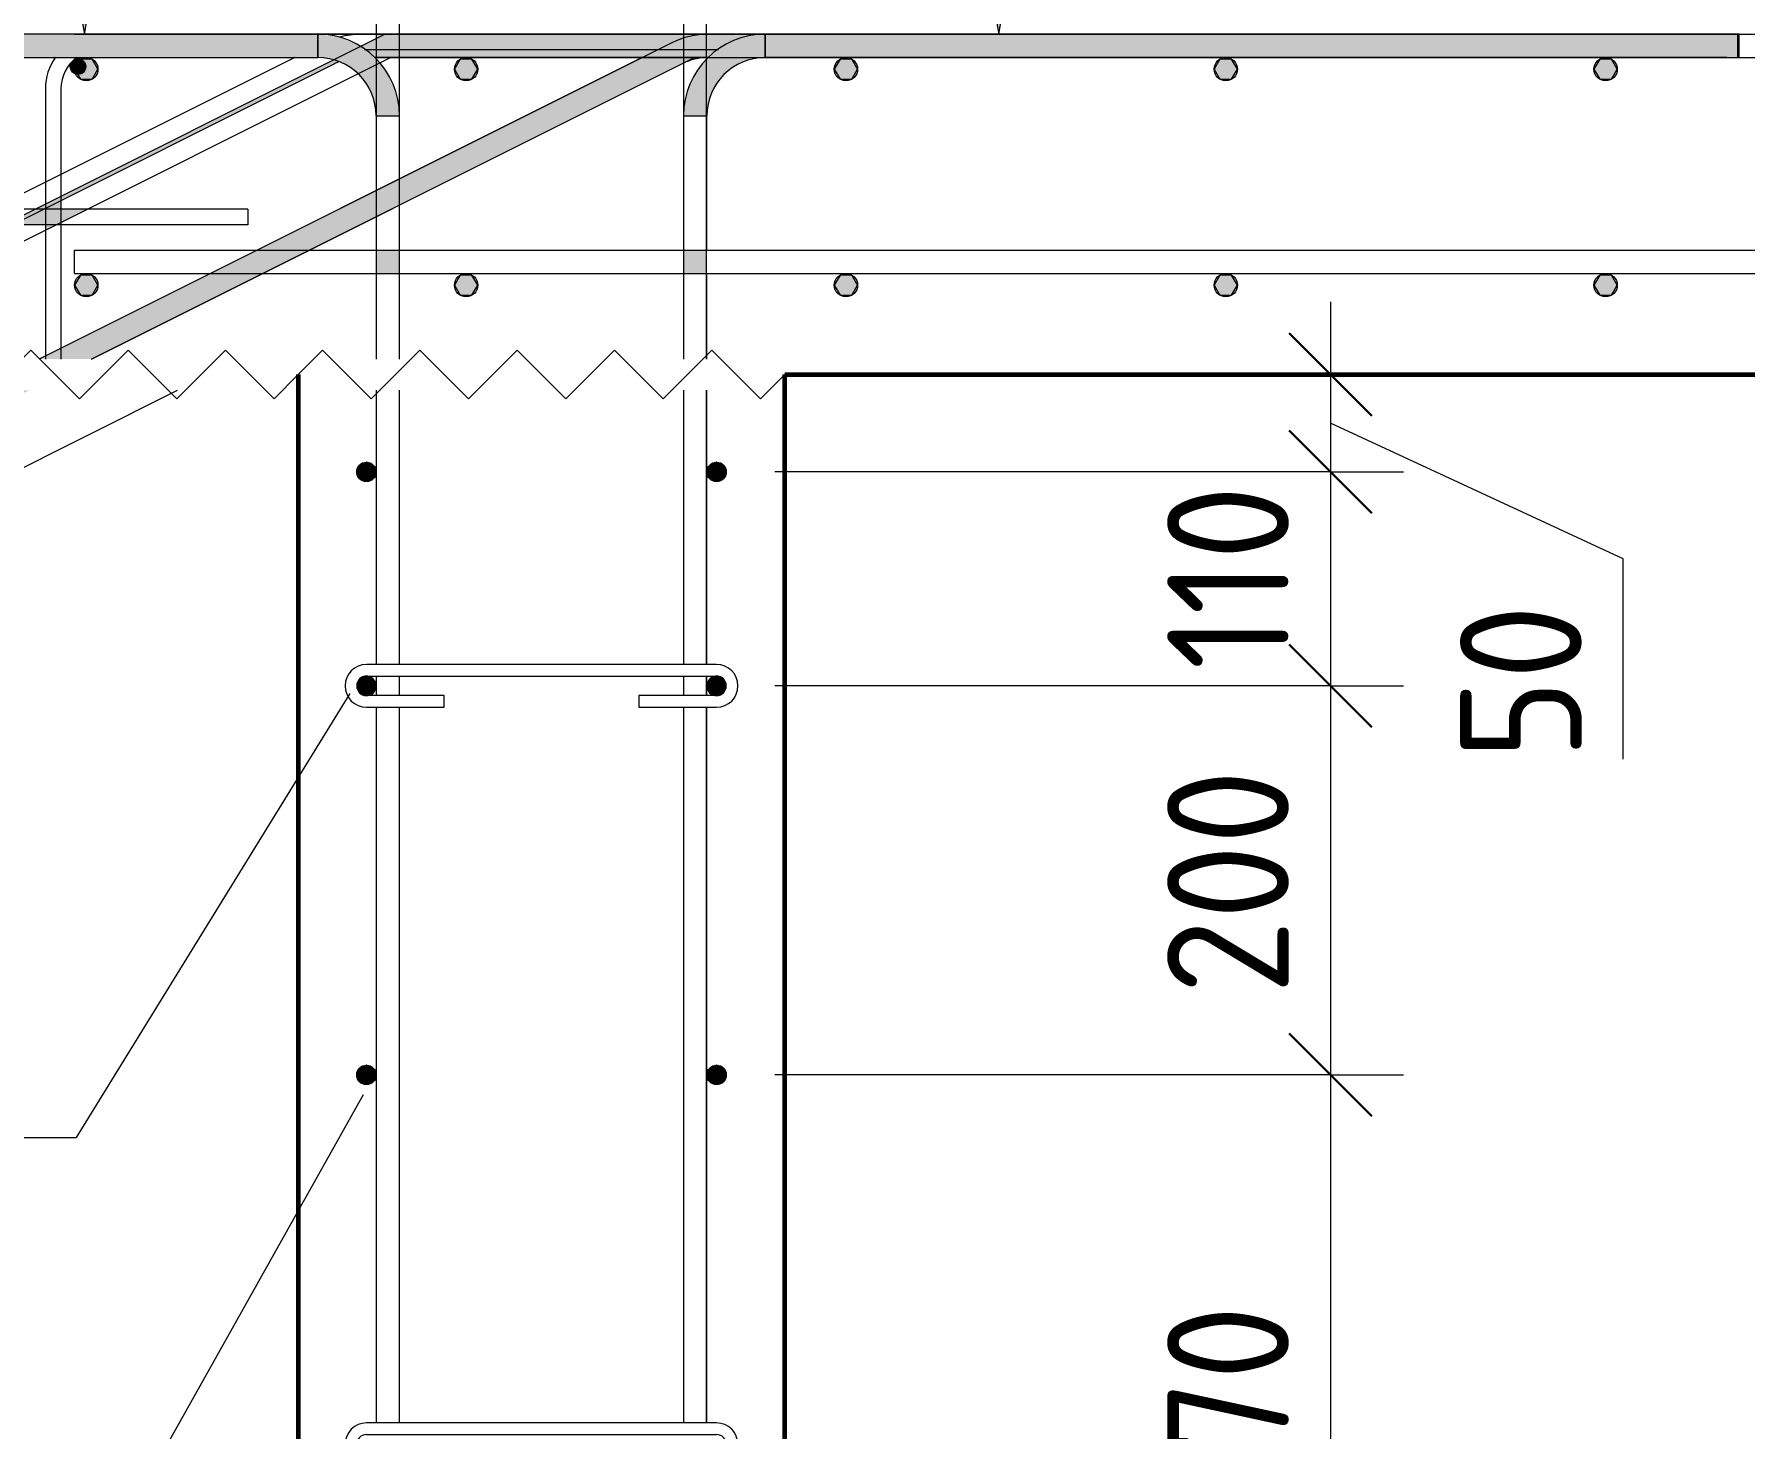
# Model space of a CAD drawing. Header units: millimetres. Extents: x 56549 to 83419, y -3049 to 32998.
# Drawn here: x 72177 to 73057, y -1262 to -545 of the extents above; entities that cross this region are included whole.
import ezdxf

# ---------------------------------------------------------------- set-up
doc = ezdxf.new("R2010")
doc.units = ezdxf.units.MM
for name, color, linetype, lineweight in [('AA_Dim', 7, 'Continuous', 9), ('AA_Dim-25', 7, 'Continuous', 9), ('AA_Linii', 7, 'Continuous', 9), ('AA_Oformlenie', 7, 'Continuous', 9), ('AA_Vinoska', 7, 'Continuous', 9), ('AF_Perekritie_Опалубка', 253, 'Continuous', 20), ('AF_Stena_Опалубка', 253, 'Continuous', 20), ('KR_Armatura', 7, 'Continuous', 20), ('KR_Armatura_Tonkie', 7, 'Continuous', 20)]:
    doc.layers.add(name, color=color, linetype=linetype, lineweight=lineweight)
doc.styles.add('ISOCPEUR_5', font='isocpeur.TTF', dxfattribs={"width": 0.9, "height": 62.5})
doc.dimstyles.new('05_Округл_5мм__прозр_', dxfattribs={"dimscale": 304.8, "dimtxt": 62.672186, "dimasz": 0.139436, "dimexe": 0.123031, "dimexo": 0.082021, "dimgap": 0.008202, "dimtad": 1, "dimdec": 0, "dimrnd": 5, "dimdsep": 46, "dimtxsty": 'ISOCPEUR_5', "dimblk1": 'OBLIQUE', "dimblk2": 'OBLIQUE', "dimsah": 1, "dimcen": 0.09, "dimdle": 0.123031, "dimazin": 0, "dimtfac": 1, "dimtdec": 4, "dimtix": 1, "dimtmove": 1, "dimatfit": 3, "dimfxl": 1, "dimtvp": 1, "dimtolj": 1, "dimtzin": 0, "dimlwd": 18, "dimlwe": 18, "dimarcsym": 2})
doc.dimstyles.new('05_Округл_5мм__прозр__1', dxfattribs={"dimscale": 304.8, "dimtxt": 62.672186, "dimasz": 0.139436, "dimexe": 0.123031, "dimexo": 0.082021, "dimgap": 0.008202, "dimtad": 1, "dimdec": 0, "dimrnd": 5, "dimdsep": 46, "dimtxsty": 'ISOCPEUR_5', "dimblk1": 'OBLIQUE', "dimblk2": 'OBLIQUE', "dimsah": 1, "dimcen": 0.09, "dimdle": 0.123031, "dimazin": 0, "dimtfac": 1, "dimtdec": 4, "dimtix": 1, "dimtmove": 0, "dimatfit": 3, "dimfxl": 1, "dimtvp": 1, "dimtolj": 1, "dimtzin": 0, "dimlwd": 18, "dimlwe": 18, "dimarcsym": 2})

# ---------------------------------------------------------------- blocks, each defined once
blk = doc.blocks.new('351_Ряд стержней П переменный шаг _НесАрм_РабПлоск_ - Тип 1-3766116-Сечение 4')
at = {"layer": 'KR_Armatura_Tonkie'}
for p, q in [((-29890, -557.06), (-29890, -557.69)), ((-29890, -557.06), (-29890, -557.69)), ((-29878, -619.41), (-29878, -557.06)), ((-29878, -619.41), (-29878, -557.06)), ((-29732, -559.92), (-29732, -656)), ((-29732, -559.92), (-29732, -656)), ((-29720, -557.69), (-29720, -557.09)), ((-29720, -557.69), (-29720, -557.09)), ((-29890, -587), (-29890, -625.41)), ((-29890, -587), (-29890, -625.41)), ((-29720, -656), (-29720, -587)), ((-29720, -656), (-29720, -587)), ((-29878, -656), (-29878, -632.82)), ((-29878, -656), (-29878, -632.82)), ((-29890, -638.82), (-29890, -656)), ((-29890, -638.82), (-29890, -656)), ((-29890, -668), (-29890, -712)), ((-29890, -668), (-29890, -712)), ((-29878, -712), (-29878, -668)), ((-29878, -712), (-29878, -668)), ((-29732, -668), (-29732, -712)), ((-29732, -668), (-29732, -712)), ((-29720, -712), (-29720, -668)), ((-29720, -712), (-29720, -668)), ((-29890, -728), (-29890, -869)), ((-29890, -728), (-29890, -869)), ((-29878, -869), (-29878, -728)), ((-29878, -869), (-29878, -728)), ((-29732, -728), (-29732, -869)), ((-29732, -728), (-29732, -869)), ((-29720, -869), (-29720, -728)), ((-29720, -869), (-29720, -728)), ((-29890, -875), (-29890, -885)), ((-29890, -875), (-29890, -885)), ((-29878, -885), (-29878, -875)), ((-29878, -885), (-29878, -875)), ((-29732, -875), (-29732, -885)), ((-29732, -875), (-29732, -885)), ((-29720, -885), (-29720, -875)), ((-29720, -885), (-29720, -875)), ((-29890, -891), (-29890, -1258.9)), ((-29890, -891), (-29890, -1258.9)), ((-29878, -1258.9), (-29878, -891)), ((-29878, -1258.9), (-29878, -891)), ((-29732, -891), (-29732, -1258.9)), ((-29732, -891), (-29732, -1258.9)), ((-29720, -1258.9), (-29720, -891)), ((-29720, -1258.9), (-29720, -891))]:
    blk.add_line(p, q, dxfattribs=at)
blk = doc.blocks.new('Лестницы 1 - Лестницы 1-3673206-Сечение 4')
at = {"layer": 'AA_Linii', "lineweight": 20}
blk.add_line((-30319.21, -891.58), (-29992.05, -728), dxfattribs=at)
blk = doc.blocks.new('079_Обозначение загиба стержня _ЭлУзла_ - Сплошные линии-3749748-Сечение 4')
at = {"layer": 'AA_Oformlenie'}
for points in [[(-29570, -545), (-29564.71, -515), (-29575.29, -515), (-29574.41, -520)], [(-29732, -587), (-29720, -587), (-29718.98, -579.24), (-29715.98, -572), (-29711, -565.62), (-29705, -561.02), (-29697.76, -558.02), (-29690, -557), (-29690, -545), (-29700.87, -546.43), (-29711, -550.63), (-29720.38, -558.19), (-29726.46, -566.2), (-29730.57, -576.13), (-29731.86, -585.92)], [(-29684.98, -557), (-29190, -557), (-29190, -545), (-29690, -545), (-29690, -557)]]:
    blk.add_hatch(color=256, dxfattribs=at).paths.add_polyline_path(points)
for p, q in [((-29564.71, -515), (-29575.29, -515)), ((-29575.29, -515), (-29570, -545)), ((-29570, -545), (-29564.71, -515)), ((-29690, -557), (-29690, -545)), ((-29190, -545), (-29690, -545)), ((-29190, -545), (-29690, -545)), ((-29690, -545), (-29690, -557)), ((-29190, -557), (-29190, -545)), ((-29190, -557), (-29190, -545)), ((-29690, -557), (-29190, -557)), ((-29690, -557), (-29190, -557)), ((-29732, -587), (-29720, -587))]:
    blk.add_line(p, q, dxfattribs=at)
for centre, radius, start, end in [((-29720, -515.01), 150, 0.00488, 90), ((-29690, -587), 42, 90, 180), ((-29690, -587), 42, 90, 180), ((-29690, -587), 30, 90, 180), ((-29690, -587), 30, 90, 180)]:
    blk.add_arc(centre, radius, start, end, dxfattribs=at)
blk = doc.blocks.new('079_Обозначение загиба стержня _ЭлУзла_ - Сплошные линии-3749601-Сечение 4')
at = {"layer": 'AA_Oformlenie'}
for points in [[(-30040, -545), (-30034.71, -515), (-30045.29, -515), (-30044.41, -520)], [(-30060, -557), (-29920, -557), (-29920, -545), (-30420, -545), (-30420, -557), (-30085, -557)], [(-29881, -587), (-29878, -587), (-29879.76, -575.34), (-29884, -565.51), (-29890.69, -557), (-29899, -550.63), (-29909.13, -546.43), (-29920, -545), (-29920, -557), (-29911.41, -558.37), (-29904.88, -561.11), (-29898.79, -565.79), (-29894.02, -572), (-29891.02, -579.24), (-29889.8, -587), (-29881.44, -587)]]:
    blk.add_hatch(color=256, dxfattribs=at).paths.add_polyline_path(points)
for p, q in [((-30045.29, -515), (-30040, -545)), ((-30034.71, -515), (-30045.29, -515)), ((-30040, -545), (-30034.71, -515)), ((-29920, -545), (-30420, -545)), ((-30420, -545), (-30420, -557)), ((-30420, -545), (-30420, -557)), ((-29920, -545), (-30420, -545)), ((-29920, -545), (-29920, -557)), ((-29920, -557), (-29920, -545)), ((-30420, -557), (-29920, -557)), ((-30420, -557), (-29920, -557)), ((-29890, -587), (-29878, -587))]:
    blk.add_line(p, q, dxfattribs=at)
for centre, radius, start, end in [((-29890, -515.01), 150, 90, 179.99512), ((-29920, -587), 42, 0, 90), ((-29920, -587), 42, 0, 90), ((-29920, -587), 30, 0, 90), ((-29920, -587), 30, 0, 90)]:
    blk.add_arc(centre, radius, start, end, dxfattribs=at)
blk = doc.blocks.new('079_Шпилька _ЭлУзла_ - d6 А240-V10-Сечение 4')
at = {"layer": 'AA_Oformlenie'}
for p, q in [((-29715, -1258.9), (-29895, -1258.9)), ((-29895, -1264.9), (-29715, -1264.9)), ((-29855, -1274.9), (-29895, -1274.9)), ((-29855, -1280.9), (-29855, -1274.9)), ((-29715, -1274.9), (-29755, -1274.9)), ((-29755, -1274.9), (-29755, -1280.9)), ((-29895, -1280.9), (-29855, -1280.9)), ((-29755, -1280.9), (-29715, -1280.9))]:
    blk.add_line(p, q, dxfattribs=at)
for centre, radius, start, end in [((-29895, -1269.9), 11, 90, 270), ((-29895, -1269.9), 5, 90, 270), ((-29715, -1269.9), 11, 270, 90), ((-29715, -1269.9), 5, 270, 90)]:
    blk.add_arc(centre, radius, start, end, dxfattribs=at)
blk = doc.blocks.new('Последовательность узлов - 3мм масшт20 маскировка-904226-Сечение 4')
at = {"layer": 'AA_Oformlenie'}
for p, q in [((-30080, -720), (-30067.5, -707.5)), ((-30067.5, -707.5), (-30042.5, -732.5)), ((-30030, -720), (-30017.5, -707.5)), ((-30017.5, -707.5), (-29992.5, -732.5)), ((-29980, -720), (-29967.5, -707.5)), ((-29967.5, -707.5), (-29942.5, -732.5)), ((-29930, -720), (-29917.5, -707.5)), ((-29917.5, -707.5), (-29892.5, -732.5)), ((-29880, -720), (-29867.5, -707.5)), ((-29867.5, -707.5), (-29842.5, -732.5)), ((-29830, -720), (-29817.5, -707.5)), ((-29817.5, -707.5), (-29792.5, -732.5)), ((-29780, -720), (-29767.5, -707.5)), ((-29767.5, -707.5), (-29742.5, -732.5)), ((-29730, -720), (-29717.5, -707.5)), ((-29717.5, -707.5), (-29692.5, -732.5)), ((-30030, -720), (-30042.5, -732.5)), ((-29980, -720), (-29992.5, -732.5)), ((-29930, -720), (-29942.5, -732.5)), ((-29880, -720), (-29892.5, -732.5)), ((-29830, -720), (-29842.5, -732.5)), ((-29780, -720), (-29792.5, -732.5)), ((-29730, -720), (-29742.5, -732.5)), ((-29680, -720), (-29692.5, -732.5))]:
    blk.add_line(p, q, dxfattribs=at)
blk = doc.blocks.new('010_Текст с выноской - Текст 2 строки-3745985-Сечение 4')
at = {"layer": 'AA_Vinoska'}
blk.add_line((-30294.24, -1112.13), (-30044.24, -1112.13), dxfattribs=at)
blk = doc.blocks.new('DIMBLOCK54-Сечение 4')
at = {"layer": 'AA_Dim-25', "lineweight": 18}
for p, q in [((72843.57, -682.5), (72843.57, -770)), ((72843.57, -720), (72806.07, -720)), ((72843.57, -720), (72848.63, -720)), ((72994.11, -814.66), (72843.57, -745)), ((72843.57, -770), (72558.04, -770)), ((72843.57, -770), (72881.07, -770)), ((72994.11, -917.7), (72994.11, -814.66)), ((72843.57, -880), (72558.04, -880)), ((72843.57, -880), (72881.07, -880))]:
    blk.add_line(p, q, dxfattribs=at)
at = {"layer": 'AA_Dim-25', "lineweight": 30}
for p, q in [((72843.57, -720), (72822.32, -698.75)), ((72843.57, -720), (72864.82, -741.25)), ((72843.57, -770), (72822.32, -748.75)), ((72843.57, -770), (72864.82, -791.25)), ((72843.57, -880), (72822.32, -858.75)), ((72843.57, -880), (72864.82, -901.25))]:
    blk.add_line(p, q, dxfattribs=at)
at = {"layer": 'AA_Dim-25', "color": 0, "lineweight": 18, "insert": (72910.19, -917.7), "char_height": 62.5, "width": 93.6535, "attachment_point": 1, "rotation": 90, "line_spacing_factor": 1.135194, "style": 'ISOCPEUR_5'}
blk.add_mtext('50', dxfattribs=at)
blk = doc.blocks.new('_None')
blk = doc.blocks.new('DIMBLOCK55-Сечение 4')
at = {"layer": 'AA_Dim-25', "lineweight": 30}
for p, q in [((72843.57, -770), (72822.32, -748.75)), ((72843.57, -770), (72864.82, -791.25)), ((72843.57, -880), (72822.32, -858.75)), ((72843.57, -880), (72864.82, -901.25)), ((72843.57, -1080), (72822.32, -1058.75)), ((72843.57, -1080), (72864.82, -1101.25))]:
    blk.add_line(p, q, dxfattribs=at)
at = {"layer": 'AA_Dim-25', "lineweight": 18}
for p, q in [((72843.57, -770), (72558.04, -770)), ((72843.57, -770), (72843.57, -880)), ((72843.57, -770), (72881.07, -770)), ((72843.57, -880), (72558.04, -880)), ((72843.57, -880), (72881.07, -880)), ((72843.57, -1080), (72558.04, -1080)), ((72843.57, -1080), (72881.07, -1080))]:
    blk.add_line(p, q, dxfattribs=at)
at = {"layer": 'AA_Dim-25', "color": 0, "lineweight": 18, "insert": (72759.65, -871.71), "char_height": 62.5, "width": 112.1004, "attachment_point": 1, "rotation": 90, "line_spacing_factor": 1.135194, "style": 'ISOCPEUR_5'}
blk.add_mtext('110', dxfattribs=at)
blk = doc.blocks.new('DIMBLOCK56-Сечение 4')
at = {"layer": 'AA_Dim-25', "lineweight": 30}
for p, q in [((72843.57, -880), (72822.32, -858.75)), ((72843.57, -880), (72864.82, -901.25)), ((72843.57, -1080), (72822.32, -1058.75)), ((72843.57, -1080), (72864.82, -1101.25))]:
    blk.add_line(p, q, dxfattribs=at)
at = {"layer": 'AA_Dim-25', "lineweight": 18}
for p, q in [((72843.57, -880), (72558.04, -880)), ((72843.57, -880), (72843.57, -1080)), ((72843.57, -880), (72881.07, -880)), ((72843.57, -1080), (72558.04, -1080)), ((72843.57, -1080), (72881.07, -1080))]:
    blk.add_line(p, q, dxfattribs=at)
at = {"layer": 'AA_Dim-25', "color": 0, "lineweight": 18, "insert": (72759.65, -1038.53), "char_height": 62.5, "width": 140.4803, "attachment_point": 1, "rotation": 90, "line_spacing_factor": 1.135194, "style": 'ISOCPEUR_5'}
blk.add_mtext('200', dxfattribs=at)
blk = doc.blocks.new('DIMBLOCK57-Сечение 4')
at = {"layer": 'AA_Dim-25', "lineweight": 30}
for p, q in [((72843.57, -1080), (72822.32, -1058.75)), ((72843.57, -1080), (72864.82, -1101.25)), ((72843.57, -1649.71), (72822.32, -1628.46)), ((72843.57, -1649.71), (72864.82, -1670.96)), ((72843.57, -1700), (72822.32, -1678.75)), ((72843.57, -1700), (72864.82, -1721.25))]:
    blk.add_line(p, q, dxfattribs=at)
at = {"layer": 'AA_Dim-25', "lineweight": 18}
for p, q in [((72843.57, -1080), (72558.04, -1080)), ((72843.57, -1080), (72843.57, -1649.71)), ((72843.57, -1080), (72881.07, -1080)), ((72843.57, -1649.71), (72558.04, -1649.71)), ((72843.57, -1649.71), (72881.07, -1649.71)), ((72843.57, -1700), (72806.07, -1700)), ((72843.57, -1700), (72848.63, -1700))]:
    blk.add_line(p, q, dxfattribs=at)
at = {"layer": 'AA_Dim-25', "color": 0, "lineweight": 18, "insert": (72759.65, -1534.54), "char_height": 62.5, "width": 407.251, "attachment_point": 1, "rotation": 90, "line_spacing_factor": 1.135194, "style": 'ISOCPEUR_5'}
blk.add_mtext('3х190=570', dxfattribs=at)

msp = doc.modelspace()

# ---------------------------------------------------------------- hatches: boundary and pattern name
at = {"layer": 'AA_Oformlenie'}
h = msp.add_hatch(color=8, dxfattribs=at)
h.paths.add_polyline_path([(70710.0356, -1389.5608), (70710.4642, -1385.7051), (70710.0356, -1385.7051), (70710.0356, -1388.4748)])
h.paths.add_polyline_path([(70714.6772, -1369.7051), (70717.7476, -1369.7051), (70721.5832, -1365.9869), (70726.6192, -1362.7279), (70906.0356, -1273.0197), (70906.0356, -1270.7837), (70719.3495, -1364.2441), (70712.7263, -1368.5302), (70711.5755, -1369.7051), (70713.8158, -1369.7051)])
h.paths.add_polyline_path([(70918.5665, -1369.7051), (70918.768, -1367.9846), (70921.4608, -1360.9351), (70924.4149, -1356.2343), (70929.2526, -1351.4548), (70934.6192, -1348.0326), (72174.6843, -728), (72163.0356, -728), (72163.0356, -720.4079), (70929.1122, -1337.3903), (70920.8696, -1342.9454), (70918.0356, -1345.839), (70918.2887, -1369.7051)])
h.paths.add_polyline_path([(70918.0356, -1267.0197), (71046.075, -1203), (71068.4357, -1203), (71084.4357, -1195), (71062.075, -1195), (71326.075, -1063), (71348.4357, -1063), (71364.4357, -1055), (71342.075, -1055), (71583.0356, -934.5197), (71583.0356, -939), (71591.0356, -939), (71591.0356, -930.5197), (71606.075, -923), (71628.4357, -923), (71644.4357, -915), (71622.075, -915), (71883.0356, -784.5197), (71883.0356, -795.7001), (71891.0356, -791.7001), (71891.0356, -783), (71908.4357, -783), (71923.8258, -775), (71902.075, -775), (72166.075, -643), (72183.0356, -643), (72183.0356, -645.7001), (72204.4357, -635), (72191.0356, -635), (72191.0356, -630.5197), (72331.6292, -560.2229), (72334.0205, -559.3561), (72331.2149, -558.194), (70918.0356, -1264.7837), (70918.0356, -1266.4023)])
h.paths.add_polyline_path([(72179.8515, -712), (72206.6843, -712), (72353.0356, -638.8244), (72353.0356, -625.4079), (72209.171, -697.3402)])
h.paths.add_polyline_path([(72182.075, -635), (72183.0356, -634.5197), (72183.0356, -635)])
h.paths.add_polyline_path([(72365.0356, -632.8244), (72511.0356, -559.8244), (72511.0356, -545), (72365.0356, -545), (72365.0356, -557), (72489.8515, -557), (72365.0356, -619.4079), (72365.0356, -626.2967)])
h.paths.add_polyline_path([(72352.4137, -557.0557), (72353.0356, -557), (72353.0356, -547.2837), (72344.9483, -551.3273), (72352.3411, -557)])
h.paths.add_polyline_path([(73053.7269, -557), (73053.7269, -545), (73053.0356, -545.0154), (73053.0356, -557)])
h.paths.add_polyline_path([(72523.73, -557), (72532.0356, -550.6269), (72542.1652, -546.4311), (72553.0356, -545), (72522.93, -545), (72523.1695, -557), (72523.3371, -557)])
h = msp.add_hatch(color=250, dxfattribs=at)
h.paths.add_polyline_path([(72394.7241, -1948), (72482.6645, -1947.7956), (72492.4709, -1946.3531), (72502.3031, -1942.1808), (72510.3411, -1936), (72365.5199, -1936), (72374.3365, -1942.604), (72384.3103, -1946.629), (72393.1711, -1947.7956)])
h.paths.add_polyline_path([(72514.153, -1752), (72522.93, -1752), (72522.8311, -1740), (72511.0356, -1740), (72511.2886, -1752), (72514.0356, -1752)])
h.paths.add_polyline_path([(72359.0356, -1752), (72365.0356, -1752), (72364.8311, -1740), (72353.0356, -1740), (72353.2886, -1752), (72357.6087, -1752)])
h.paths.add_polyline_path([(72520.0356, -668), (72522.93, -668), (72522.8311, -656), (72511.0356, -656), (72511.24, -668), (72519.5324, -668)])
h.paths.add_polyline_path([(72353.1689, -668), (72365.0356, -668), (72364.8311, -656), (72353.0356, -656), (72353.0356, -668)])
h.paths.add_polyline_path([(72353.0356, -638.8244), (72365.0356, -632.8244), (72364.8311, -619.5102), (72353.0356, -625.4079), (72353.0356, -637.2986)])
h.paths.add_polyline_path([(72511.0356, -559.9187), (72517.0356, -557.7837), (72522.93, -556.8604), (72522.6615, -545), (72511.0356, -545), (72511.0356, -559.8244)])
h.paths.add_polyline_path([(72359.0356, -557.0557), (72365.0356, -557), (72364.8311, -545), (72353.0356, -545), (72353.24, -557.0557), (72358.5863, -557.0557)])
at = {"layer": 'KR_Armatura'}
h = msp.add_hatch(color=256, dxfattribs=at)
edge = h.paths.add_edge_path()
edge.add_arc((72199.7898, -561.6287), 4, 0, 360)
for points in [[(72198.5537, -565.4329), (72203.0258, -563.9799), (72203.0258, -559.2776), (72198.5537, -557.8245), (72195.7898, -561.6287)], [(72207.0356, -568.1962), (72210.0356, -563), (72207.0356, -557.8038), (72201.0356, -557.8038), (72198.0356, -563), (72201.0356, -568.1962)], [(72396.2856, -568.1962), (72402.2856, -568.1962), (72405.2856, -563), (72402.2856, -557.8038), (72396.2856, -557.8038), (72393.2856, -563)], [(72591.5356, -568.1962), (72597.5356, -568.1962), (72600.5356, -563), (72597.5356, -557.8038), (72591.5356, -557.8038), (72588.5356, -563)], [(72786.7856, -568.1962), (72792.7856, -568.1962), (72795.7856, -563), (72792.7856, -557.8038), (72786.7856, -557.8038), (72783.7856, -563)], [(72982.0356, -568.1962), (72988.0356, -568.1962), (72991.0356, -563), (72988.0356, -557.8038), (72982.0356, -557.8038), (72979.0356, -563)], [(72207.0356, -679.1962), (72210.0356, -674), (72207.0356, -668.8038), (72201.0356, -668.8038), (72198.0356, -674), (72201.0356, -679.1962)], [(72396.2856, -679.1962), (72402.2856, -679.1962), (72405.2856, -674), (72402.2856, -668.8038), (72396.2856, -668.8038), (72393.2856, -674)], [(72591.5356, -679.1962), (72597.5356, -679.1962), (72600.5356, -674), (72597.5356, -668.8038), (72591.5356, -668.8038), (72588.5356, -674)], [(72786.7856, -679.1962), (72792.7856, -679.1962), (72795.7856, -674), (72792.7856, -668.8038), (72786.7856, -668.8038), (72783.7856, -674)], [(72982.0356, -679.1962), (72988.0356, -679.1962), (72991.0356, -674), (72988.0356, -668.8038), (72982.0356, -668.8038), (72979.0356, -674)], [(72350.9745, -774.0451), (72352.7909, -768.4549), (72348.0356, -765), (72343.2803, -768.4549), (72345.0966, -774.0451), (72348.7259, -774.0451)], [(72525.0966, -774.0451), (72530.9745, -774.0451), (72532.7909, -768.4549), (72528.0356, -765), (72523.2803, -768.4549), (72523.5619, -769.3218)], [(72348.7259, -884.0451), (72350.9745, -884.0451), (72352.7909, -878.4549), (72347.8011, -875.1704), (72343.3618, -878.7059), (72345.1886, -884.0451), (72348.0356, -884.0451)], [(72530.5356, -884.0451), (72530.9969, -883.9761), (72532.7485, -878.4241), (72527.8011, -875.1704), (72523.2803, -878.4549), (72525.0966, -884.0451), (72530.0992, -884.0451)], [(72345.0966, -1084.0451), (72350.9745, -1084.0451), (72352.7909, -1078.4549), (72348.0356, -1075), (72343.2803, -1078.4549)], [(72525.0966, -1084.0451), (72530.9745, -1084.0451), (72532.7909, -1078.4549), (72528.0356, -1075), (72523.2803, -1078.4549)]]:
    msp.add_hatch(color=256, dxfattribs=at).paths.add_polyline_path(points)
h = msp.add_hatch(color=256, dxfattribs=at)
edge = h.paths.add_edge_path()
edge.add_arc((72204.0356, -563), 6, 0, 360)
h = msp.add_hatch(color=256, dxfattribs=at)
edge = h.paths.add_edge_path()
edge.add_arc((72399.2856, -563), 6, 0, 360)
h = msp.add_hatch(color=256, dxfattribs=at)
edge = h.paths.add_edge_path()
edge.add_arc((72594.5356, -563), 6, 0, 360)
h = msp.add_hatch(color=256, dxfattribs=at)
edge = h.paths.add_edge_path()
edge.add_arc((72789.7856, -563), 6, 0, 360)
h = msp.add_hatch(color=256, dxfattribs=at)
edge = h.paths.add_edge_path()
edge.add_arc((72985.0356, -563), 6, 0, 360)
h = msp.add_hatch(color=256, dxfattribs=at)
edge = h.paths.add_edge_path()
edge.add_arc((72204.0356, -674), 6, 0, 360)
h = msp.add_hatch(color=256, dxfattribs=at)
edge = h.paths.add_edge_path()
edge.add_arc((72399.2856, -674), 6, 0, 360)
h = msp.add_hatch(color=256, dxfattribs=at)
edge = h.paths.add_edge_path()
edge.add_arc((72594.5356, -674), 6, 0, 360)
h = msp.add_hatch(color=256, dxfattribs=at)
edge = h.paths.add_edge_path()
edge.add_arc((72789.7856, -674), 6, 0, 360)
h = msp.add_hatch(color=256, dxfattribs=at)
edge = h.paths.add_edge_path()
edge.add_arc((72985.0356, -674), 6, 0, 360)
h = msp.add_hatch(color=256, dxfattribs=at)
edge = h.paths.add_edge_path()
edge.add_arc((72348.0356, -770), 5, 0, 360)
h = msp.add_hatch(color=256, dxfattribs=at)
edge = h.paths.add_edge_path()
edge.add_arc((72528.0356, -770), 5, 0, 360)
h = msp.add_hatch(color=256, dxfattribs=at)
edge = h.paths.add_edge_path()
edge.add_arc((72348.0356, -880), 5, 162.5160871, 233.1119667)
edge.add_line((72345.0343, -883.9991), (72348.0356, -880))
edge.add_line((72348.0356, -880), (72343.2666, -878.4978))
h = msp.add_hatch(color=256, dxfattribs=at)
edge = h.paths.add_edge_path()
edge.add_arc((72348.0356, -880), 5, 90, 161.3585212)
edge.add_line((72343.2979, -878.4018), (72348.0356, -880))
edge.add_line((72348.0356, -880), (72348.0356, -875))
h = msp.add_hatch(color=256, dxfattribs=at)
edge = h.paths.add_edge_path()
edge.add_arc((72348.0356, -880), 5, 234.8262475, 450)
edge.add_line((72348.0356, -875), (72348.0356, -880))
edge.add_line((72348.0356, -880), (72345.1553, -884.087))
h = msp.add_hatch(color=256, dxfattribs=at)
edge = h.paths.add_edge_path()
edge.add_arc((72528.0356, -880), 5, 90, 305.1737525)
edge.add_line((72530.9159, -884.087), (72528.0356, -880))
edge.add_line((72528.0356, -880), (72528.0356, -875))
h = msp.add_hatch(color=256, dxfattribs=at)
edge = h.paths.add_edge_path()
edge.add_arc((72528.0356, -880), 5, 18.6414788, 90)
edge.add_line((72528.0356, -875), (72528.0356, -880))
edge.add_line((72528.0356, -880), (72532.7733, -878.4018))
h = msp.add_hatch(color=256, dxfattribs=at)
edge = h.paths.add_edge_path()
edge.add_arc((72528.0356, -880), 5, 306.8880333, 377.4839129)
edge.add_line((72532.8046, -878.4978), (72528.0356, -880))
edge.add_line((72528.0356, -880), (72531.0368, -883.9991))
h = msp.add_hatch(color=256, dxfattribs=at)
edge = h.paths.add_edge_path()
edge.add_arc((72348.0356, -1080), 5, 0, 360)
h = msp.add_hatch(color=256, dxfattribs=at)
edge = h.paths.add_edge_path()
edge.add_arc((72528.0356, -1080), 5, 0, 360)

# ---------------------------------------------------------------- linework, layer by layer
at = {"layer": 'AA_Linii'}
for p, q in [((72511.0356, -8.4209), (72511.0356, -712)), ((72522.93, -712), (72522.93, -8.4209)), ((72353.0356, -9.2151), (72353.0356, -712)), ((72365.0356, -712), (72365.0356, -9.2151)), ((72357.6029, -545), (70720.147, -1363.7279)), ((73053.7269, -545), (72357.6029, -545)), ((73053.7269, -557), (73053.7269, -545)), ((70735.0255, -1369.7051), (72360.4357, -557)), ((72489.8515, -557), (72179.8515, -712)), ((72206.6843, -712), (72516.6843, -557)), ((72360.4357, -557), (72489.8515, -557)), ((72516.6843, -557), (73053.7269, -557)), ((72353.0356, -728), (72353.0356, -869)), ((72365.0356, -869), (72365.0356, -728)), ((72511.0356, -728), (72511.0356, -869)), ((72522.93, -869), (72522.93, -728)), ((72353.0356, -875), (72353.0356, -885)), ((72365.0356, -885), (72365.0356, -875)), ((72511.0356, -875), (72511.0356, -885)), ((72522.93, -885), (72522.93, -875)), ((72353.0356, -891), (72353.0356, -1258.9037)), ((72365.0356, -1258.9037), (72365.0356, -891)), ((72511.0356, -891), (72511.0356, -1258.9037)), ((72522.93, -1258.9037), (72522.93, -891))]:
    msp.add_line(p, q, dxfattribs=at)
at = {"layer": 'AA_Vinoska'}
for p, q in [((72339.5113, -883.8448), (72198.793, -1112.1308)), ((72346.3992, -1090.2935), (72208.3898, -1336.2182))]:
    msp.add_line(p, q, dxfattribs=at)
at = {"layer": 'AF_Perekritie_Опалубка', "lineweight": 60}
msp.add_line((72563.0356, -720), (74593.0356, -720), dxfattribs=at)
at = {"layer": 'AF_Stena_Опалубка', "lineweight": 60}
for p, q in [((72313.0356, -720), (72313.0356, -1700)), ((72563.0356, -1700), (72563.0356, -720))]:
    msp.add_line(p, q, dxfattribs=at)
at = {"layer": 'KR_Armatura'}
for p, q in [((72198.5537, -557.8245), (72195.7898, -561.6287)), ((72195.7898, -561.6287), (72198.5537, -565.4329)), ((72201.0356, -557.8038), (72198.0356, -563)), ((72203.0258, -559.2776), (72198.5537, -557.8245)), ((72207.0356, -557.8038), (72201.0356, -557.8038)), ((72203.0258, -563.9799), (72203.0258, -559.2776)), ((72210.0356, -563), (72207.0356, -557.8038)), ((72396.2856, -557.8038), (72393.2856, -563)), ((72402.2856, -557.8038), (72396.2856, -557.8038)), ((72405.2856, -563), (72402.2856, -557.8038)), ((72591.5356, -557.8038), (72588.5356, -563)), ((72597.5356, -557.8038), (72591.5356, -557.8038)), ((72600.5356, -563), (72597.5356, -557.8038)), ((72786.7856, -557.8038), (72783.7856, -563)), ((72792.7856, -557.8038), (72786.7856, -557.8038)), ((72795.7856, -563), (72792.7856, -557.8038)), ((72982.0356, -557.8038), (72979.0356, -563)), ((72988.0356, -557.8038), (72982.0356, -557.8038)), ((72991.0356, -563), (72988.0356, -557.8038)), ((72198.0356, -563), (72201.0356, -568.1962)), ((72198.5537, -565.4329), (72203.0258, -563.9799)), ((72201.0356, -568.1962), (72207.0356, -568.1962)), ((72207.0356, -568.1962), (72210.0356, -563)), ((72393.2856, -563), (72396.2856, -568.1962)), ((72396.2856, -568.1962), (72402.2856, -568.1962)), ((72402.2856, -568.1962), (72405.2856, -563)), ((72588.5356, -563), (72591.5356, -568.1962)), ((72591.5356, -568.1962), (72597.5356, -568.1962)), ((72597.5356, -568.1962), (72600.5356, -563)), ((72783.7856, -563), (72786.7856, -568.1962)), ((72786.7856, -568.1962), (72792.7856, -568.1962)), ((72792.7856, -568.1962), (72795.7856, -563)), ((72979.0356, -563), (72982.0356, -568.1962)), ((72982.0356, -568.1962), (72988.0356, -568.1962)), ((72988.0356, -568.1962), (72991.0356, -563)), ((72201.0356, -668.8038), (72198.0356, -674)), ((72198.0356, -674), (72201.0356, -679.1962)), ((72207.0356, -668.8038), (72201.0356, -668.8038)), ((72210.0356, -674), (72207.0356, -668.8038)), ((72207.0356, -679.1962), (72210.0356, -674)), ((72396.2856, -668.8038), (72393.2856, -674)), ((72393.2856, -674), (72396.2856, -679.1962)), ((72402.2856, -668.8038), (72396.2856, -668.8038)), ((72405.2856, -674), (72402.2856, -668.8038)), ((72402.2856, -679.1962), (72405.2856, -674)), ((72591.5356, -668.8038), (72588.5356, -674)), ((72588.5356, -674), (72591.5356, -679.1962)), ((72597.5356, -668.8038), (72591.5356, -668.8038)), ((72600.5356, -674), (72597.5356, -668.8038)), ((72597.5356, -679.1962), (72600.5356, -674)), ((72786.7856, -668.8038), (72783.7856, -674)), ((72783.7856, -674), (72786.7856, -679.1962)), ((72792.7856, -668.8038), (72786.7856, -668.8038)), ((72795.7856, -674), (72792.7856, -668.8038)), ((72792.7856, -679.1962), (72795.7856, -674)), ((72982.0356, -668.8038), (72979.0356, -674)), ((72979.0356, -674), (72982.0356, -679.1962)), ((72988.0356, -668.8038), (72982.0356, -668.8038)), ((72991.0356, -674), (72988.0356, -668.8038)), ((72988.0356, -679.1962), (72991.0356, -674)), ((72201.0356, -679.1962), (72207.0356, -679.1962)), ((72396.2856, -679.1962), (72402.2856, -679.1962)), ((72591.5356, -679.1962), (72597.5356, -679.1962)), ((72786.7856, -679.1962), (72792.7856, -679.1962)), ((72982.0356, -679.1962), (72988.0356, -679.1962)), ((72348.0356, -765), (72343.2803, -768.4549)), ((72343.2803, -768.4549), (72345.0966, -774.0451)), ((72352.7909, -768.4549), (72348.0356, -765)), ((72350.9745, -774.0451), (72352.7909, -768.4549)), ((72528.0356, -765), (72523.2803, -768.4549)), ((72523.2803, -768.4549), (72523.5619, -769.3218)), ((72523.5619, -769.3218), (72525.0966, -774.0451)), ((72532.7909, -768.4549), (72528.0356, -765)), ((72530.9745, -774.0451), (72532.7909, -768.4549)), ((72345.0966, -774.0451), (72348.7259, -774.0451)), ((72348.7259, -774.0451), (72350.9745, -774.0451)), ((72525.0966, -774.0451), (72530.9745, -774.0451)), ((72348.0356, -880), (72343.2666, -878.4978)), ((72343.2979, -878.4018), (72348.0356, -880)), ((72347.8011, -875.1704), (72343.3618, -878.7059)), ((72343.3618, -878.7059), (72345.1886, -884.0451)), ((72352.7909, -878.4549), (72347.8011, -875.1704)), ((72348.0356, -880), (72348.0356, -875)), ((72348.0356, -875), (72348.0356, -880)), ((72350.9745, -884.0451), (72352.7909, -878.4549)), ((72527.8011, -875.1704), (72523.2803, -878.4549)), ((72523.2803, -878.4549), (72525.0966, -884.0451)), ((72532.7485, -878.4241), (72527.8011, -875.1704)), ((72528.0356, -880), (72528.0356, -875)), ((72528.0356, -875), (72528.0356, -880)), ((72528.0356, -880), (72532.7733, -878.4018)), ((72532.8046, -878.4978), (72528.0356, -880)), ((72530.9969, -883.9761), (72532.7485, -878.4241)), ((72345.0343, -883.9991), (72348.0356, -880)), ((72348.0356, -880), (72345.1553, -884.087)), ((72345.1886, -884.0451), (72348.0356, -884.0451)), ((72348.0356, -884.0451), (72348.7259, -884.0451)), ((72348.7259, -884.0451), (72350.9745, -884.0451)), ((72525.0966, -884.0451), (72530.0992, -884.0451)), ((72530.9159, -884.087), (72528.0356, -880)), ((72528.0356, -880), (72531.0368, -883.9991)), ((72530.0992, -884.0451), (72530.5356, -884.0451)), ((72530.5356, -884.0451), (72530.9969, -883.9761)), ((72348.0356, -1075), (72343.2803, -1078.4549)), ((72343.2803, -1078.4549), (72345.0966, -1084.0451)), ((72352.7909, -1078.4549), (72348.0356, -1075)), ((72350.9745, -1084.0451), (72352.7909, -1078.4549)), ((72528.0356, -1075), (72523.2803, -1078.4549)), ((72523.2803, -1078.4549), (72525.0966, -1084.0451)), ((72532.7909, -1078.4549), (72528.0356, -1075)), ((72530.9745, -1084.0451), (72532.7909, -1078.4549)), ((72345.0966, -1084.0451), (72350.9745, -1084.0451)), ((72525.0966, -1084.0451), (72530.9745, -1084.0451))]:
    msp.add_line(p, q, dxfattribs=at)
for centre, radius in [((72199.7898, -561.6287), 4), ((72204.0356, -563), 6), ((72399.2856, -563), 6), ((72594.5356, -563), 6), ((72789.7856, -563), 6), ((72985.0356, -563), 6), ((72204.0356, -674), 6), ((72399.2856, -674), 6), ((72594.5356, -674), 6), ((72789.7856, -674), 6), ((72985.0356, -674), 6), ((72348.0356, -770), 5), ((72528.0356, -770), 5), ((72348.0356, -1080), 5), ((72528.0356, -1080), 5)]:
    msp.add_circle(centre, radius, dxfattribs=at)
for centre, start, end in [((72348.0356, -880), 162.5160871, 233.1119667), ((72348.0356, -880), 90, 161.3585212), ((72348.0356, -880), 234.8262475, 90), ((72528.0356, -880), 90, 305.1737525), ((72528.0356, -880), 18.6414788, 90), ((72528.0356, -880), 306.8880333, 17.4839129)]:
    msp.add_arc(centre, 5, start, end, dxfattribs=at)
at = {"layer": 'KR_Armatura_Tonkie'}
for p, q in [((72198.0356, -545), (74553.0356, -545)), ((72587.0356, -545), (72211.0356, -545)), ((72552.6123, -545.0557), (72345.0456, -545.0557)), ((73047.2679, -545), (72523.7663, -545)), ((72504.9834, -549.4341), (72179.8515, -712)), ((72528.9429, -553), (72347.1282, -553)), ((72311.2422, -557), (70721.2526, -1351.9948)), ((72331.6292, -560.2229), (70726.6192, -1362.7279)), ((72198.0356, -557), (72323.0356, -557)), ((72510.3499, -560.1672), (72206.6843, -712)), ((72352.3411, -557), (72523.73, -557)), ((72523.6574, -557.0557), (72352.4137, -557.0557)), ((72854.5472, -557.0557), (72552.6123, -557.0557)), ((72553.0356, -557), (74553.0356, -557)), ((73047.2679, -557), (72553.0356, -557)), ((72183.0356, -573), (72183.0356, -712)), ((72191.0356, -573), (72191.0356, -712)), ((72287.0356, -635), (71911.0356, -635)), ((72287.0356, -635), (72287.0356, -643)), ((72287.0356, -643), (71911.0356, -643)), ((72198.0356, -656), (74553.0356, -656)), ((72198.0356, -668), (72198.0356, -656)), ((72198.0356, -668), (74553.0356, -668))]:
    msp.add_line(p, q, dxfattribs=at)
for centre, radius, start, end in [((72345.0456, -587.0557), 42, 90, 104.9097463), ((72523.7663, -587), 42, 90, 116.5650512), ((72211.0356, -573), 28, 144.8266852, 180), ((72211.0356, -573), 20, 126.2320013, 180), ((72345.0456, -587.0557), 30, 111.6963431, 116.5650512), ((72523.7663, -587), 30, 90.0824572, 116.5650512)]:
    msp.add_arc(centre, radius, start, end, dxfattribs=at)

# ---------------------------------------------------------------- block references
at = {"layer": 'AA_Linii', "lineweight": 20}
msp.add_blockref('Лестницы 1 - Лестницы 1-3673206-Сечение 4', (102243.0356, 0), dxfattribs=at)
at = {"layer": 'AA_Oformlenie'}
for name, p in [('079_Обозначение загиба стержня _ЭлУзла_ - Сплошные линии-3749601-Сечение 4', (102243.0356, 0)), ('079_Обозначение загиба стержня _ЭлУзла_ - Сплошные линии-3749748-Сечение 4', (102243.0356, 0)), ('Последовательность узлов - 3мм масшт20 маскировка-904226-Сечение 4', (102243.0356, 0)), ('079_Шпилька _ЭлУзла_ - d6 А240-V10-Сечение 4', (102243.0356, 389.9037)), ('079_Шпилька _ЭлУзла_ - d6 А240-V10-Сечение 4', (102243.0356, 0))]:
    msp.add_blockref(name, p, dxfattribs=at)
at = {"layer": 'AA_Vinoska'}
msp.add_blockref('010_Текст с выноской - Текст 2 строки-3745985-Сечение 4', (102243.0356, 0), dxfattribs=at)
at = {"layer": 'KR_Armatura_Tonkie'}
msp.add_blockref('351_Ряд стержней П переменный шаг _НесАрм_РабПлоск_ - Тип 1-3766116-Сечение 4', (102243.0356, 0), dxfattribs=at)

# ---------------------------------------------------------------- dimensions: what is measured, and where the dimension line sits
at = {"layer": 'AA_Dim', "lineweight": 18}
dim = msp.add_linear_dim(base=(72843.5739, -770), p1=(72873.6259, -720), p2=(72533.0356, -770), angle=90, text='50', dimstyle='05_Округл_5мм__прозр_', override={"dimpost": '<>', "dimblk1": 'None', "dimblk2": 'None', "dimsah": 1, "dimfxl": 344.240876}, dxfattribs=at)
dim.commit()
dim.dimension.update_dxf_attribs({"geometry": 'DIMBLOCK54-Сечение 4', "text_midpoint": (72951.8536, -870.8766), "dimtype": 160, "text_rotation": 90})
for base, p1, p2, text, override, picture, middle in [((72843.5739, -880), (72533.0356, -770), (72533.0356, -880), '110', {"dimpost": '<>', "dimblk1": 'None', "dimblk2": 'None', "dimsah": 1, "dimfxl": 110}, 'DIMBLOCK55-Сечение 4', (72809.8239, -825)), ((72843.5739, -1080), (72533.0356, -880), (72533.0356, -1080), '200', {"dimpost": '<>', "dimblk1": 'None', "dimblk2": 'None', "dimsah": 1, "dimfxl": 200}, 'DIMBLOCK56-Сечение 4', (72809.8239, -980)), ((72843.5739, -1649.711), (72533.0356, -1080), (72533.0356, -1649.711), '3х190=570', {"dimpost": '<>', "dimblk1": 'None', "dimblk2": 'None', "dimsah": 1, "dimfxl": 569.710995}, 'DIMBLOCK57-Сечение 4', (72809.8239, -1364.8555))]:
    dim = msp.add_linear_dim(base=base, p1=p1, p2=p2, angle=90, text=text, dimstyle='05_Округл_5мм__прозр__1', override=override, dxfattribs=at)
    dim.commit()
    dim.dimension.update_dxf_attribs({"geometry": picture, "text_midpoint": middle})

doc.saveas('drawing.dxf')
